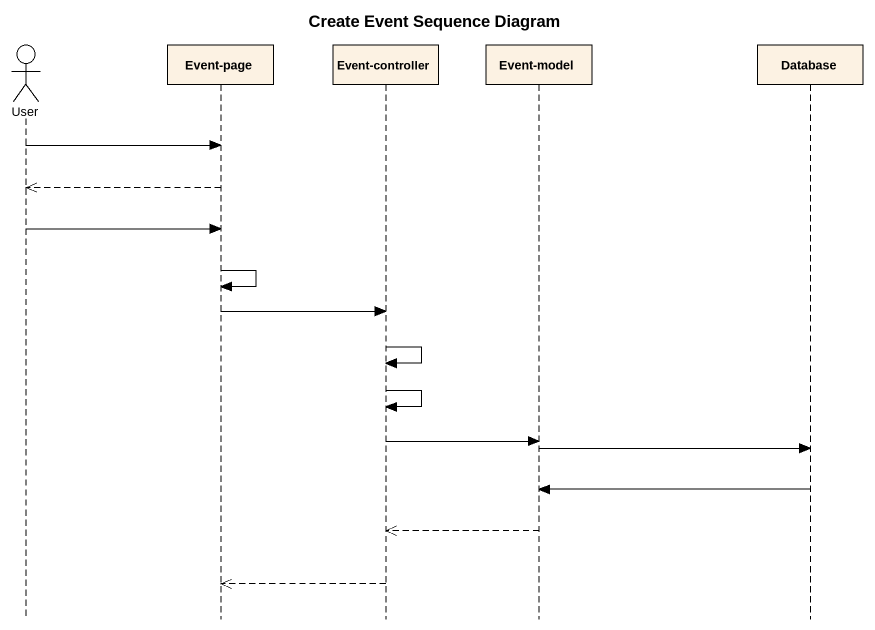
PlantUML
@startuml
title Create Event Sequence Diagram
hide footbox
actor User
participant "Event-page" as Event_page
participant "Event-controller" as Event_controller
participant "Event-model" as Event_model
participant "Database" as Database_

User -> Event_page
Event_page -->> User
User -> Event_page
Event_page -> Event_page
Event_page -> Event_controller
Event_controller -> Event_controller
Event_controller -> Event_controller
Event_controller -> Event_model
Event_model -> Database_
Database_ -> Event_model
Event_model -->> Event_controller
Event_controller -->> Event_page
@enduml
